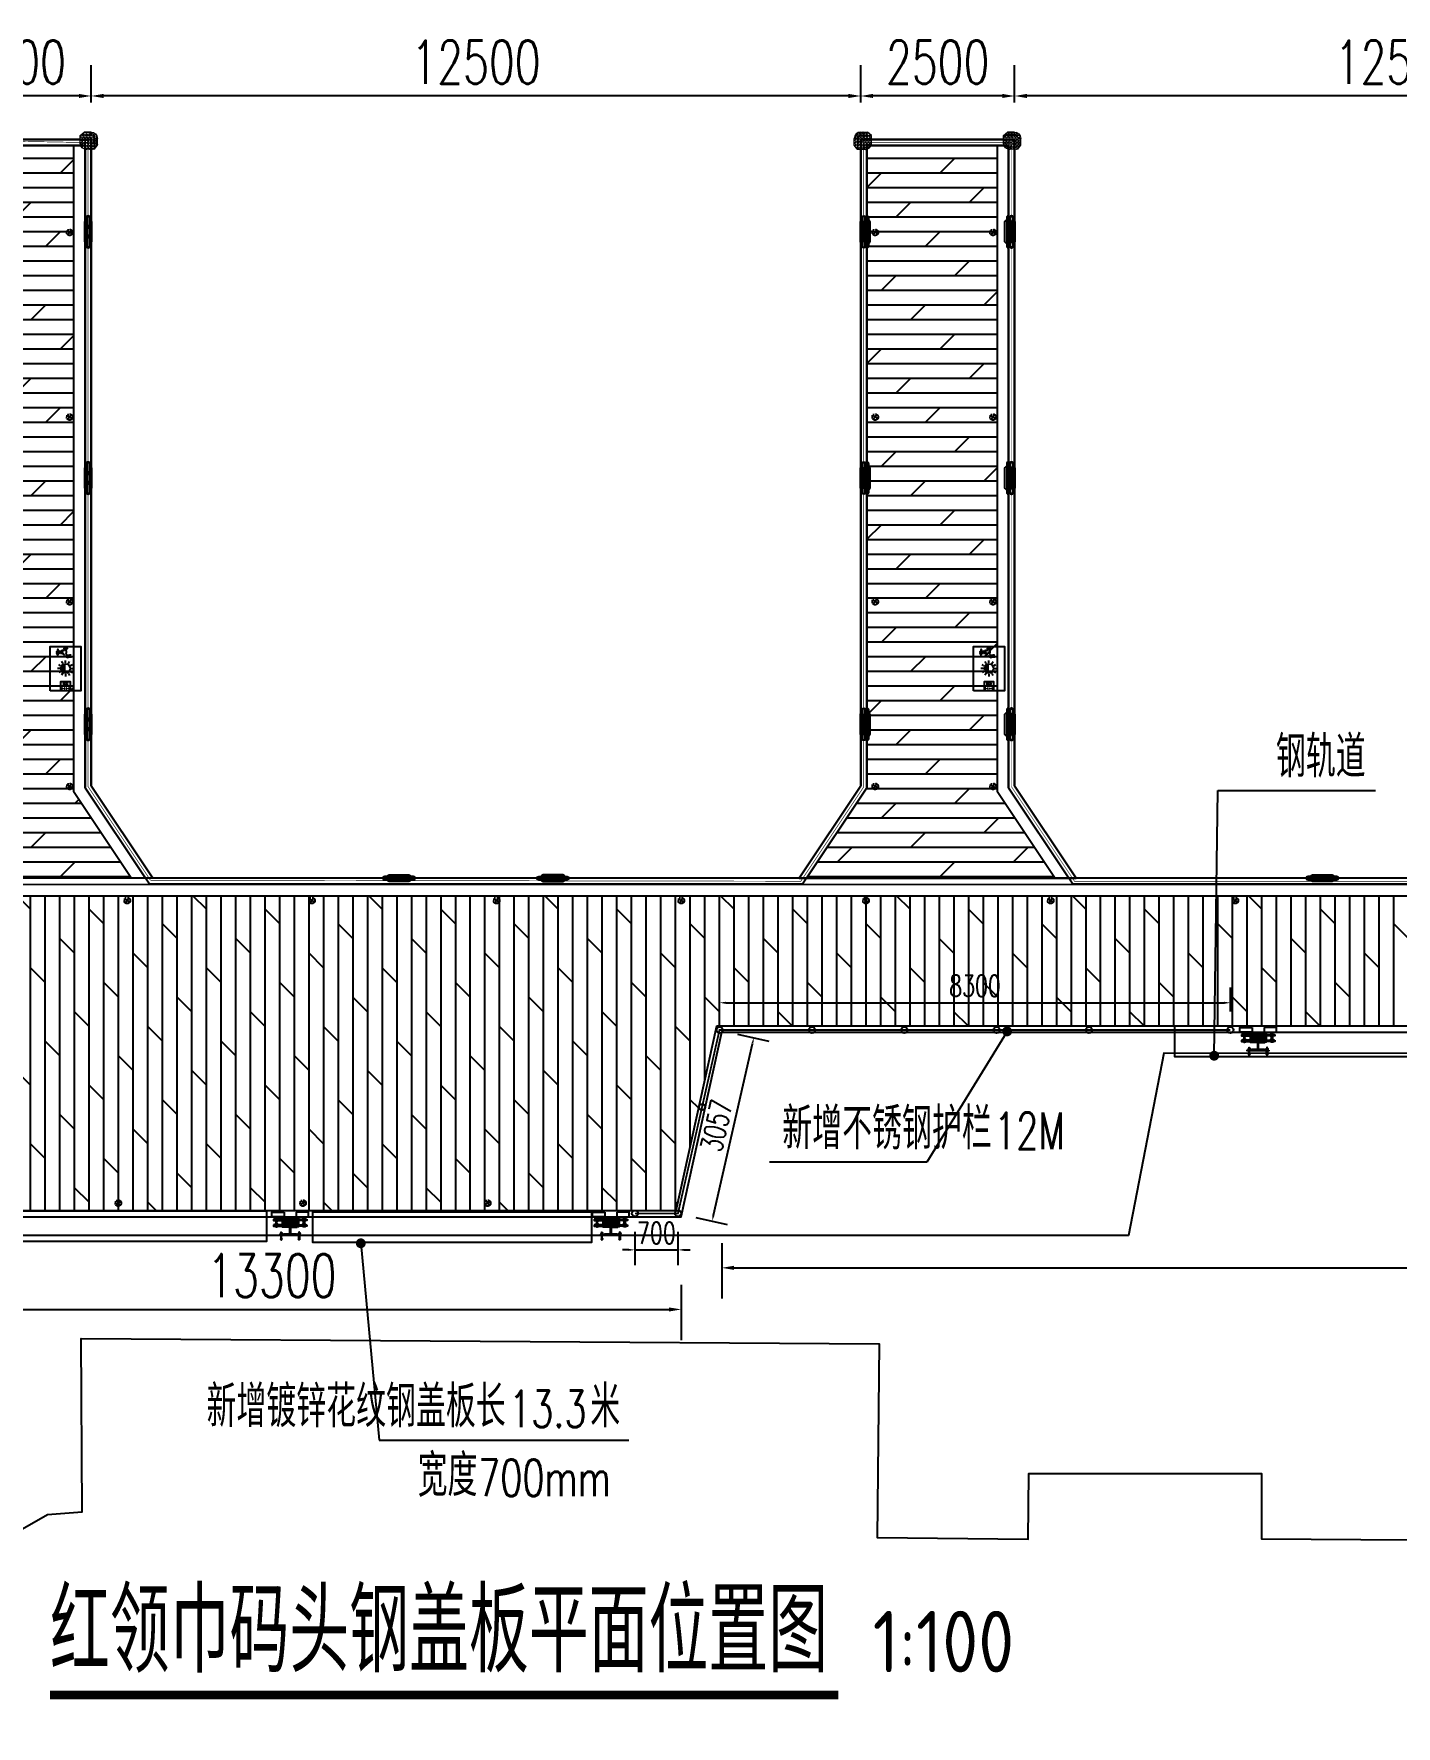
# Model space of a CAD drawing. Extents: x -89702 to 926017, y -610001 to -56924.
# Drawn here: x 706845 to 728975, y -331538 to -304045 of the extents above; entities that cross this region are included whole.
import ezdxf

# ---------------------------------------------------------------- set-up
doc = ezdxf.new("R2010")
doc.units = 0
doc.header["$LTSCALE"] = 10
doc.header["$MEASUREMENT"] = 0
doc.linetypes.add('ACAD_ISO14W100', pattern=[24, 12, -3, 0, -3, 0, -3, 0, -3])
doc.linetypes.add('CENTER', pattern=[2, 1.25, -0.25, 0.25, -0.25])
for name, color, linetype in [('CEN', 1, 'CENTER'), ('DIM_LEAD', 3, 'Continuous'), ('DIM_SYMB', 3, 'Continuous'), ('PUB_DIM', 3, 'Continuous'), ('PUB_TEXT', 7, 'Continuous'), ('STAIR', 2, 'Continuous'), ('SURFACE', 6, 'Continuous'), ('W- bollard系船栓', 4, 'Continuous'), ('W-ALUMINUM_FRAME铝架', 30, 'Continuous'), ('W-MOUNTING固定方式', 5, 'Continuous'), ('W-PLASTIC_RAILINGS塑木栏杆', 6, 'Continuous'), ('W-STEEL_FRAME钢架', 3, 'Continuous'), ('W-WOOD_FLOOR木地板', 30, 'Continuous')]:
    doc.layers.add(name, color=color, linetype=linetype)
for name, color, linetype, lineweight in [('护舷', 40, 'Continuous', 15), ('护角', 8, 'Continuous', 9), ('文字标注', 7, 'Continuous', 18)]:
    doc.layers.add(name, color=color, linetype=linetype, lineweight=lineweight)
doc.styles.add('_TCH_DIM', font='SIMPLEX', dxfattribs={"bigfont": 'GBCBIG'})
doc.styles.get("Standard").update_dxf_attribs({"font": 'gbenor.shx', "bigfont": 'gbcbig.shx'})
doc.styles.add('STANDARD_T3', font='simplex.shx', dxfattribs={"width": 0.7, "bigfont": 'gbcbig.shx'})
doc.dimstyles.new('W&&100', dxfattribs={"dimtxt": 350, "dimasz": 100, "dimexe": 250, "dimexo": 300, "dimgap": 100, "dimtad": 1, "dimdec": 0, "dimzin": 0, "dimdsep": 46, "dimtxsty": 'STANDARD_T3', "dimcen": 0.09, "dimclrd": 1, "dimclre": 1, "dimclrt": 7, "dimazin": 2, "dimtfac": 1, "dimtdec": 0, "dimtix": 1, "dimtmove": 2, "dimatfit": 3, "dimfxl": 0, "dimtolj": 1, "dimtzin": 0, "dimarcsym": 0})
doc.dimstyles.new('W&&200', dxfattribs={"dimtxt": 700, "dimasz": 200, "dimexe": 500, "dimexo": 600, "dimgap": 200, "dimtad": 1, "dimdec": 0, "dimzin": 0, "dimdsep": 46, "dimtxsty": 'STANDARD_T3', "dimcen": 0.09, "dimclrd": 1, "dimclre": 1, "dimclrt": 7, "dimazin": 2, "dimtfac": 1, "dimtdec": 0, "dimtix": 1, "dimtmove": 2, "dimatfit": 3, "dimfxl": 0, "dimtolj": 1, "dimtzin": 0, "dimarcsym": 0})
pattern_1 = [(315, (-2455400.198, 1604377.926), (5.612660076, 5.612660076), []), (45, (-2455400.198, 1604377.926), (-5.612660076, 5.612660076), [])]
pattern_2 = [(315, (-2455400.198, 1604287.926), (5.612660076, 5.612660076), []), (45, (-2455400.198, 1604287.926), (-5.612660076, 5.612660076), [])]

# ---------------------------------------------------------------- blocks, each defined once
blk = doc.blocks.new('HW200a')
at = {"layer": 'W-STEEL_FRAME钢架'}
blk.add_lwpolyline([(-1440883, 1205965), (-1440803, 1205965), (-1440803, 1205953), (-1441003, 1205953), (-1441003, 1205965), (-1440923, 1205965, 0.414214), (-1440907, 1205981), (-1440907, 1206125, 0.414214), (-1440923, 1206141), (-1441003, 1206141), (-1441003, 1206153), (-1440803, 1206153), (-1440803, 1206141), (-1440883, 1206141, 0.414214), (-1440899, 1206125), (-1440899, 1205981, 0.414214)], format="xyb", close=True, dxfattribs=at)
blk = doc.blocks.new('NY-M12')
for p, q in [((-1, 0), (0, -2)), ((0, 0), (1, -2))]:
    blk.add_line(p, q)
blk.add_lwpolyline([(11, 0), (-11, 0), (-11, -2), (11, -2)], close=True)
blk = doc.blocks.new('$matou$00000104')
for p, q in [((-61, 6, 0), (-62, 5, 0)), ((-62, -5, 0), (-62, 5, 0)), ((-61, 6, 0), (-57, 5, 0)), ((-61, -6, 0), (-61, 6, 0)), ((-57, 7, 0), (-57, 5, 0)), ((-40, 7, 0), (-54, 9, 0)), ((-47, 1, 0), (-52, 1, 0)), ((-46, 0, 0), (-46, 0, 0)), ((-39, 6, 0), (-40, 7, 0)), ((-40, 5, 0), (-40, 7, 0)), ((-39, 5, 0), (-40, 5, 0)), ((-39, -6, 0), (-39, 6, 0)), ((-37, 7, 0), (-38, 7, 0)), ((-36, -6, 0), (-36, 6, 0)), ((-36, 6, 0), (19, 6, 0)), ((19, 6, 0), (19, 6, 0)), ((19, 6, 0), (19, 6, 0)), ((19, -5, 0), (19, 6, 0)), ((20, 5, 0), (19, 6, 0)), ((19, -6, 0), (19, 6, 0)), ((19, -5, 0), (20, 5, 0)), ((21, 6, 0), (20, 5, 0)), ((20, -4, 0), (21, 4, 0)), ((21, 6, 0), (21, 6, 0)), ((22, 5, 0), (21, 6, 0)), ((21, -5, 0), (22, 5, 0)), ((23, 6, 0), (22, 5, 0)), ((22, -4, 0), (23, 4, 0)), ((23, 6, 0), (23, 6, 0)), ((24, 5, 0), (23, 6, 0)), ((23, -5, 0), (24, 5, 0)), ((25, 6, 0), (24, 5, 0)), ((24, -4, 0), (25, 4, 0)), ((26, 5, 0), (25, 6, 0)), ((25, 6, 0), (25, 6, 0)), ((25, -5, 0), (26, 5, 0)), ((27, 6, 0), (26, 5, 0)), ((26, -4, 0), (26, 4, 0)), ((27, 6, 0), (27, 6, 0)), ((27, 5, 0), (27, 6, 0)), ((27, -5, 0), (28, 5, 0)), ((29, 6, 0), (28, 6, 0)), ((28, 6, 0), (28, 5, 0)), ((28, -5, 0), (29, 5, 0)), ((28, -4, 0), (28, 4, 0)), ((29, 5, 0), (29, 6, 0)), ((30, 6, 0), (30, 6, 0)), ((30, 6, 0), (30, 5, 0)), ((31, 5, 0), (30, 6, 0)), ((30, -5, 0), (31, 5, 0)), ((30, -4, 0), (30, 4, 0)), ((32, 6, 0), (31, 5, 0)), ((31, -4, 0), (32, 4, 0)), ((32, 6, 0), (32, 6, 0)), ((33, 5, 0), (32, 6, 0)), ((32, -5, 0), (33, 5, 0)), ((34, 6, 0), (33, 5, 0)), ((33, -4, 0), (34, 4, 0)), ((34, 6, 0), (34, 6, 0)), ((35, 5, 0), (34, 6, 0)), ((34, -5, 0), (35, 5, 0)), ((36, 6, 0), (35, 5, 0)), ((35, -4, 0), (36, 4, 0)), ((36, 15, 0), (40, 15, 0)), ((36, -15, 0), (36, 15, 0)), ((36, 6, 0), (36, 6, 0)), ((36, 5, 0), (36, 6, 0)), ((36, -5, 0), (37, 5, 0)), ((37, 6, 0), (37, 5, 0)), ((38, 6, 0), (37, 6, 0)), ((37, -4, 0), (37, 4, 0)), ((38, 5, 0), (38, 6, 0)), ((38, -5, 0), (38, 5, 0)), ((39, 6, 0), (39, 6, 0)), ((39, 6, 0), (39, 5, 0)), ((40, 5, 0), (39, 6, 0)), ((39, -4, 0), (39, 4, 0)), ((39, -5, 0), (40, 3, 0)), ((40, 15, 0), (40, -15, 0)), ((48, 10, 0), (42, 10, 0)), ((42, -10, 0), (42, 10, 0)), ((48, 5, 0), (42, 5, 0)), ((48, 10, 0), (49, 9, 0)), ((49, -9, 0), (49, 9, 0)), ((50, 6, 0), (49, 5, 0)), ((49, -4, 0), (50, 4, 0)), ((51, 5, 0), (50, 6, 0)), ((50, 6, 0), (50, 6, 0)), ((50, -5, 0), (51, 5, 0)), ((52, 6, 0), (51, 5, 0)), ((51, -4, 0), (52, 4, 0)), ((52, 6, 0), (52, 6, 0)), ((53, 5, 0), (52, 6, 0)), ((52, -5, 0), (53, 5, 0)), ((54, 6, 0), (53, 5, 0)), ((53, -4, 0), (53, 4, 0)), ((54, 5, 0), (54, 6, 0)), ((54, 6, 0), (54, 6, 0)), ((54, -5, 0), (55, 5, 0)), ((56, 6, 0), (55, 6, 0)), ((55, 6, 0), (55, 5, 0)), ((55, -5, 0), (56, 5, 0)), ((55, -4, 0), (55, 4, 0)), ((57, 6, 0), (56, 5, 0)), ((56, 5, 0), (56, 6, 0)), ((58, 5, 0), (57, 6, 0)), ((57, 6, 0), (57, 6, 0)), ((57, -5, 0), (58, 5, 0)), ((57, -4, 0), (57, 4, 0)), ((59, 5, 0), (58, 5, 0)), ((58, -6, 0), (58, 0, 0)), ((59, 5, 0), (59, 5, 0)), ((59, -5, 0), (59, 5, 0)), ((-61, -6, 0), (-62, -5, 0)), ((-61, -6, 0), (-57, -5, 0)), ((-57, -7, 0), (-57, -5, 0)), ((-40, -7, 0), (-54, -9, 0)), ((-47, -1, 0), (-52, -1, 0)), ((-39, -5, 0), (-40, -5, 0)), ((-40, -5, 0), (-40, -7, 0)), ((-39, -6, 0), (-40, -7, 0)), ((-37, -7, 0), (-38, -7, 0)), ((18, -6, 0), (-36, -6, 0)), ((19, -6, 0), (18, -6, 0)), ((19, -5, 0), (19, -6, 0)), ((21, -5, 0), (20, -6, 0)), ((20, -6, 0), (20, -5, 0)), ((20, -6, 0), (20, -6, 0)), ((22, -6, 0), (21, -5, 0)), ((23, -5, 0), (22, -6, 0)), ((22, -6, 0), (22, -6, 0)), ((24, -6, 0), (23, -5, 0)), ((25, -5, 0), (24, -6, 0)), ((24, -6, 0), (24, -6, 0)), ((26, -6, 0), (25, -5, 0)), ((26, -5, 0), (26, -6, 0)), ((26, -6, 0), (26, -6, 0)), ((27, -6, 0), (27, -5, 0)), ((28, -6, 0), (27, -6, 0)), ((28, -5, 0), (28, -6, 0)), ((30, -5, 0), (29, -6, 0)), ((29, -6, 0), (29, -5, 0)), ((29, -6, 0), (29, -6, 0)), ((31, -6, 0), (30, -5, 0)), ((32, -5, 0), (31, -6, 0)), ((31, -6, 0), (31, -6, 0)), ((33, -6, 0), (32, -5, 0)), ((34, -5, 0), (33, -6, 0)), ((33, -6, 0), (33, -6, 0)), ((35, -6, 0), (34, -5, 0)), ((36, -5, 0), (35, -6, 0)), ((35, -6, 0), (35, -6, 0)), ((37, -6, 0), (36, -5, 0)), ((40, -15, 0), (36, -15, 0)), ((37, -5, 0), (37, -6, 0)), ((37, -6, 0), (37, -6, 0)), ((38, -6, 0), (38, -5, 0)), ((39, -6, 0), (38, -6, 0)), ((39, -5, 0), (39, -6, 0)), ((40, -6, 0), (40, -5, 0)), ((48, -5, 0), (42, -5, 0)), ((48, -10, 0), (42, -10, 0)), ((48, -10, 0), (49, -9, 0)), ((50, -5, 0), (49, -6, 0)), ((51, -6, 0), (50, -5, 0)), ((52, -5, 0), (51, -6, 0)), ((51, -6, 0), (51, -6, 0)), ((53, -6, 0), (52, -5, 0)), ((53, -5, 0), (53, -6, 0)), ((53, -6, 0), (53, -6, 0)), ((54, -6, 0), (54, -5, 0)), ((55, -6, 0), (54, -6, 0)), ((55, -5, 0), (55, -6, 0)), ((56, -6, 0), (56, -5, 0)), ((57, -5, 0), (56, -6, 0)), ((56, -6, 0), (56, -6, 0)), ((58, -6, 0), (57, -5, 0)), ((58, -6, 0), (59, -5, 0))]:
    blk.add_line(p, q)
at = {"extrusion": (0, 0, -1)}
for centre, major_axis, start_param, end_param in [((-54, 7, 0), (-1.71, 1.71), 5.497787, 7.253749), ((-52, 5, 0), (-3.21, 3.21), 3.926991, 5.497787), ((-54, 6, 0), (-0.445, 0.445), 4.712389, 10.995574), ((-47, 0, 0), (0.343, 0.343), -0.785398, 0.785398), ((-47, 0, 0), (0.343, 0.343), -0.785398, 0.785398), ((-38, 6, 0), (0.343, 0.343), 3.926991, 5.497787), ((-37, 6, 0), (0.343, 0.343), -0.785398, 0.785398), ((20, 5, 0), (0.129, 0.129), 1.308997, 3.403392), ((22, 5, 0), (0.129, 0.129), 1.308997, 3.403392), ((24, 5, 0), (0.129, 0.129), 1.308997, 3.403392), ((26, 5, 0), (-0.129, 0.129), 2.879793, 4.974188), ((28, 5, 0), (-0.129, 0.129), 2.879793, 4.974188), ((29, 5, 0), (0.129, 0.129), 1.308997, 3.403392), ((31, 5, 0), (0.129, 0.129), 1.308997, 3.403392), ((33, 5, 0), (-0.129, 0.129), 2.879793, 4.974188), ((35, 5, 0), (-0.129, 0.129), 2.879793, 4.974188), ((37, 5, 0), (-0.129, 0.129), 2.879793, 4.974188), ((38, 5, 0), (-0.129, 0.129), 2.879793, 4.974188), ((45, 8, 0), (-2.94, 2.94), 1.732823, 2.979566), ((31, 0, 0), (12.8, 12.8), 0.489975, 1.080822), ((51, 5, 0), (0.129, 0.129), 1.308997, 3.403392), ((53, 5, 0), (-0.129, 0.129), 2.879793, 4.974188), ((55, 5, 0), (-0.129, 0.129), 2.879793, 4.974188), ((56, 5, 0), (-0.129, 0.129), 2.879793, 4.974188), ((58, 5, 0), (0.129, 0.129), 1.308997, 3.403392), ((-52, -5, 0), (-3.21, 3.21), 5.497787, 7.068583), ((-54, -7, 0), (1.71, 1.71), 2.171029, 3.926991), ((-54, -6, 0), (0.445, 0.445), 3.141593, 9.424778), ((-47, 0, 0), (-0.343, 0.343), 2.356194, 3.926991), ((-38, -6, 0), (0.343, 0.343), 2.356194, 3.926991), ((-37, -6, 0), (-0.343, 0.343), 2.356194, 3.926991), ((19, -5, 0), (-0.129, 0.129), 6.021386, 8.115781), ((21, -5, 0), (0.129, 0.129), 4.45059, 6.544985), ((23, -5, 0), (0.129, 0.129), 4.45059, 6.544985), ((25, -5, 0), (-0.129, 0.129), 6.021386, 8.115781), ((27, -5, 0), (-0.129, 0.129), 6.021386, 8.115781), ((28, -5, 0), (-0.129, 0.129), 6.021386, 8.115781), ((30, -5, 0), (0.129, 0.129), 4.45059, 6.544985), ((32, -5, 0), (0.129, 0.129), 4.45059, 6.544985), ((34, -5, 0), (-0.129, 0.129), 6.021386, 8.115781), ((36, -5, 0), (-0.129, 0.129), 6.021386, 8.115781), ((38, -5, 0), (-0.129, 0.129), 6.021386, 8.115781), ((39, -5, 0), (0.129, 0.129), 4.45059, 6.544985), ((45, -8, 0), (2.94, 2.94), 0.162027, 1.40877), ((50, -5, 0), (0.129, 0.129), 4.45059, 6.544985), ((52, -5, 0), (0.129, 0.129), 4.45059, 6.544985), ((54, -5, 0), (-0.129, 0.129), 6.021386, 8.115781), ((55, -5, 0), (-0.129, 0.129), 6.021386, 8.115781), ((57, -5, 0), (0.129, 0.129), 4.45059, 6.544985)]:
    blk.add_ellipse(centre, major_axis=major_axis, ratio=1, start_param=start_param, end_param=end_param, dxfattribs=at)
for centre in [(-50, 5, 0), (-50, -5, 0)]:
    blk.add_ellipse(centre, major_axis=(0.445, 0.445), ratio=1, dxfattribs=at)
at = {"layer": 'CEN'}
blk.add_line((-66, 0, 0), (66, 0, 0), dxfattribs=at)
at = {"extrusion": (0, 0, -1), "xscale": 1.01056896011507, "yscale": 1.01056896011507, "zscale": -1.010568960117647, "rotation": 90.00000229450367}
blk.add_blockref('NY-M12', (-42, 0, 0), dxfattribs=at)
blk = doc.blocks.new('A$C73597c6a')
h = blk.add_hatch()
h.set_pattern_fill('ANSI37', color=256, scale=5, angle=-90)
h.set_pattern_definition(pattern_1)
h.paths.add_polyline_path([(190, 358, 0.414214), (185, 353), (185, 338), (250, 338), (250, 344), (280, 344), (280, 353, 0.414214), (275, 358)])
h.paths.add_polyline_path([(275, 298, 0.414214), (280, 303), (280, 310), (250, 310), (250, 317), (185, 317), (185, 303, 0.414214), (190, 298)])
h = blk.add_hatch()
h.set_pattern_fill('ANSI37', color=256, scale=5, angle=-90)
h.set_pattern_definition(pattern_1)
h.paths.add_polyline_path([(319, 358, 0.414214), (314, 353), (314, 344), (344, 344), (344, 338), (409, 338), (409, 353, 0.414214), (404, 358)])
h.paths.add_polyline_path([(404, 298, 0.414214), (409, 303), (409, 317), (344, 317), (344, 310), (314, 310), (314, 303, 0.414214), (319, 298)])
h = blk.add_hatch()
h.set_pattern_fill('ANSI37', color=256, scale=5, angle=-90)
h.set_pattern_definition(pattern_2)
h.paths.add_polyline_path([(190, 268, 0.414214), (185, 263), (185, 248), (250, 248), (250, 254), (280, 254), (280, 263, 0.414214), (275, 268)])
h.paths.add_polyline_path([(275, 208, 0.414214), (280, 213), (280, 220), (250, 220), (250, 227), (185, 227), (185, 213, 0.414214), (190, 208)])
h = blk.add_hatch()
h.set_pattern_fill('ANSI37', color=256, scale=5, angle=-90)
h.set_pattern_definition(pattern_2)
h.paths.add_polyline_path([(319, 268, 0.414214), (314, 263), (314, 254), (344, 254), (344, 248), (409, 248), (409, 263, 0.414214), (404, 268)])
h.paths.add_polyline_path([(404, 208, 0.414214), (409, 213), (409, 227), (344, 227), (344, 220), (314, 220), (314, 213, 0.414214), (319, 208)])
for p, q in [((65, 336), (49, 336)), ((65, 319), (49, 319)), ((80, 336), (96, 336)), ((80, 319), (96, 319)), ((514, 336), (498, 336)), ((514, 319), (498, 319)), ((529, 336), (544, 336)), ((529, 319), (544, 319)), ((65, 246), (49, 246)), ((65, 229), (49, 229)), ((80, 246), (96, 246)), ((80, 229), (96, 229)), ((514, 246), (498, 246)), ((514, 229), (498, 229)), ((529, 246), (544, 246)), ((529, 229), (544, 229))]:
    blk.add_line(p, q)
for points in [[(200, 454), (200, 377), (0, 377), (0, 454)], [(25, 338), (25, 316), (255, 316), (255, 338)], [(64, 310), (51, 310), (49, 311), (49, 344), (51, 345), (64, 345), (65, 344), (65, 311)], [(65, 377), (65, 212), (80, 212), (80, 377)], [(81, 310), (94, 310), (96, 311), (96, 344), (94, 345), (81, 345), (80, 344), (80, 311)], [(165, 377), (165, 212), (180, 212), (180, 377)], [(250, 338), (250, 317), (185, 317), (185, 338)], [(280, 344), (280, 310), (250, 310), (250, 344)], [(314, 344), (314, 310), (344, 310), (344, 344)], [(569, 338), (569, 316), (339, 316), (339, 338)], [(344, 338), (344, 317), (409, 317), (409, 338)], [(394, 454), (394, 377), (594, 377), (594, 454)], [(429, 377), (429, 212), (414, 212), (414, 377)], [(512, 310), (500, 310), (498, 311), (498, 344), (500, 345), (512, 345), (514, 344), (514, 311)], [(529, 377), (529, 212), (514, 212), (514, 377)], [(530, 310), (543, 310), (544, 311), (544, 344), (543, 345), (530, 345), (529, 344), (529, 311)], [(25, 248), (25, 226), (255, 226), (255, 248)], [(64, 220), (51, 220), (49, 221), (49, 254), (51, 255), (64, 255), (65, 254), (65, 221)], [(81, 220), (94, 220), (96, 221), (96, 254), (94, 255), (81, 255), (80, 254), (80, 221)], [(471, 85), (471, 75), (121, 75), (121, 85)], [(250, 248), (250, 227), (185, 227), (185, 248)], [(280, 254), (280, 220), (250, 220), (250, 254)], [(314, 254), (314, 220), (344, 220), (344, 254)], [(569, 248), (569, 226), (339, 226), (339, 248)], [(344, 248), (344, 227), (409, 227), (409, 248)], [(512, 220), (500, 220), (498, 221), (498, 254), (500, 255), (512, 255), (514, 254), (514, 221)], [(530, 220), (543, 220), (544, 221), (544, 254), (543, 255), (530, 255), (529, 254), (529, 221)]]:
    blk.add_lwpolyline(points, close=True)
for points in [[(280, 353), (280, 303, -0.414214), (275, 298), (190, 298, -0.414214), (185, 303), (185, 353, -0.414214), (190, 358), (275, 358, -0.414214)], [(314, 353), (314, 303, 0.414214), (319, 298), (404, 298, 0.414214), (409, 303), (409, 353, 0.414214), (404, 358), (319, 358, 0.414214)], [(280, 263), (280, 213, -0.414214), (275, 208), (190, 208, -0.414214), (185, 213), (185, 263, -0.414214), (190, 268), (275, 268, -0.414214)], [(314, 263), (314, 213, 0.414214), (319, 208), (404, 208, 0.414214), (409, 213), (409, 263, 0.414214), (404, 268), (319, 268, 0.414214)]]:
    blk.add_lwpolyline(points, format="xyb", close=True)
for centre, radius, start, end in [((57, 341), 7.29, 143.1301, 216.8699), ((76, 327), 27, 161.0662, 198.9338), ((57, 314), 7.29, 143.1301, 216.8699), ((58, 341), 7.29, 323.1301, 36.8699), ((38, 327), 27, 341.0662, 18.9338), ((58, 314), 7.29, 323.1301, 36.8699), ((87, 341), 7.29, 143.1301, 216.8699), ((107, 327), 27, 161.0662, 198.9338), ((87, 314), 7.29, 143.1301, 216.8699), ((88, 341), 7.29, 323.1301, 36.8699), ((69, 327), 27, 341.0662, 18.9338), ((88, 314), 7.29, 323.1301, 36.8699), ((505, 341), 7.29, 143.1301, 216.8699), ((525, 327), 27, 161.0662, 198.9338), ((505, 314), 7.29, 143.1301, 216.8699), ((506, 341), 7.29, 323.1301, 36.8699), ((487, 327), 27, 341.0662, 18.9338), ((506, 314), 7.29, 323.1301, 36.8699), ((536, 341), 7.29, 143.1301, 216.8699), ((556, 327), 27, 161.0662, 198.9338), ((536, 314), 7.29, 143.1301, 216.8699), ((537, 341), 7.29, 323.1301, 36.8699), ((517, 327), 27, 341.0662, 18.9338), ((537, 314), 7.29, 323.1301, 36.8699), ((57, 251), 7.29, 143.1301, 216.8699), ((76, 237), 27, 161.0662, 198.9338), ((57, 224), 7.29, 143.1301, 216.8699), ((58, 251), 7.29, 323.1301, 36.8699), ((38, 237), 27, 341.0662, 18.9338), ((58, 224), 7.29, 323.1301, 36.8699), ((87, 251), 7.29, 143.1301, 216.8699), ((107, 237), 27, 161.0662, 198.9338), ((87, 224), 7.29, 143.1301, 216.8699), ((88, 251), 7.29, 323.1301, 36.8699), ((69, 237), 27, 341.0662, 18.9338), ((88, 224), 7.29, 323.1301, 36.8699), ((505, 251), 7.29, 143.1301, 216.8699), ((525, 237), 27, 161.0662, 198.9338), ((505, 224), 7.29, 143.1301, 216.8699), ((506, 251), 7.29, 323.1301, 36.8699), ((487, 237), 27, 341.0662, 18.9338), ((506, 224), 7.29, 323.1301, 36.8699), ((536, 251), 7.29, 143.1301, 216.8699), ((556, 237), 27, 161.0662, 198.9338), ((536, 224), 7.29, 143.1301, 216.8699), ((537, 251), 7.29, 323.1301, 36.8699), ((517, 237), 27, 341.0662, 18.9338), ((537, 224), 7.29, 323.1301, 36.8699)]:
    blk.add_arc(centre, radius, start, end)
at = {"yscale": -1, "rotation": 89.99999999999999}
blk.add_blockref('$matou$00000104', (151, 66, 0), dxfattribs=at)
at = {"rotation": 89.99999999999999}
blk.add_blockref('$matou$00000104', (441, 66, 0), dxfattribs=at)
at = {"layer": 'W-STEEL_FRAME钢架', "rotation": 180}
blk.add_blockref('HW200a', (-1440607, 1206238), dxfattribs=at)
blk = doc.blocks.new('A$C6f7a73f6')
blk.add_hatch(color=3).paths.add_polyline_path([(485, 384), (635, 384, 1)])
at = {"color": 5}
for p, q in [((228, 434), (240, 434)), ((228, 408), (240, 408)), ((228, 363), (240, 363)), ((228, 337), (240, 337)), ((293, 399), (305, 399)), ((293, 372), (305, 372))]:
    blk.add_line(p, q, dxfattribs=at)
at = {"color": 0, "linetype": 'ByBlock'}
blk.add_lwpolyline([(200, 634), (920, 634), (920, 134), (200, 134)], close=True, dxfattribs=at)
blk.add_lwpolyline([(200, 459), (350, 459), (350, 309), (200, 309)], close=True)
at = {"color": 6}
for points in [[(466, 384), (430, 386)], [(477, 338), (446, 320)], [(478, 432), (450, 450)], [(512, 466), (494, 496)], [(514, 304), (496, 272)], [(559, 288), (560, 256)], [(561, 480), (560, 516)], [(606, 468), (624, 496)], [(608, 302), (626, 272)], [(642, 336), (674, 318)], [(643, 430), (674, 448)], [(654, 384), (690, 386)]]:
    blk.add_lwpolyline(points, dxfattribs=at)
at = {"color": 7, "true_color": 0xffffff}
for points in [[(779, 406), (755, 384), (744, 359), (741, 347)], [(777, 349), (741, 347)], [(741, 335), (741, 339), (741, 347)], [(742, 319), (742, 323), (742, 331)], [(743, 302), (743, 307), (742, 315)], [(744, 290), (743, 294), (747, 299)], [(744, 290), (743, 298)], [(746, 335), (745, 339), (745, 347)], [(746, 319), (746, 323), (746, 331)], [(747, 303), (747, 307), (747, 315)], [(748, 290), (749, 347)], [(750, 335), (749, 339), (749, 347)], [(750, 319), (750, 323), (750, 331)], [(751, 303), (751, 307), (751, 315)], [(752, 291), (751, 299)], [(752, 291), (752, 295), (755, 299)], [(754, 335), (753, 339), (753, 348)], [(754, 319), (754, 323), (754, 331)], [(755, 303), (755, 307), (755, 315)], [(756, 291), (757, 348)], [(758, 340), (757, 344), (757, 348)], [(759, 319), (758, 323), (758, 336)], [(759, 303), (759, 307), (759, 315)], [(760, 291), (760, 299)], [(760, 291), (760, 299)], [(762, 340), (761, 344), (761, 348)], [(762, 324), (762, 328), (762, 336)], [(763, 303), (763, 308), (763, 320)], [(764, 291), (765, 348)], [(766, 340), (765, 344), (765, 348)], [(766, 324), (766, 328), (766, 336)], [(767, 308), (767, 312), (767, 320)], [(768, 291), (768, 296), (767, 304)], [(768, 291), (768, 296), (768, 300), (771, 304)], [(770, 340), (769, 344), (769, 348)], [(770, 324), (770, 328), (770, 336)], [(771, 308), (771, 312), (771, 320)], [(772, 292), (773, 349)], [(774, 340), (774, 345), (773, 349)], [(775, 324), (774, 328), (774, 336)], [(775, 308), (775, 312), (775, 320)], [(776, 292), (776, 296), (776, 304)], [(778, 503), (777, 511), (817, 525)], [(792, 374), (780, 369), (777, 357)], [(777, 357), (777, 349)], [(778, 503), (871, 504), (875, 512), (834, 522)], [(779, 406), (794, 419), (797, 435)], [(792, 374), (825, 367), (861, 373)], [(846, 441), (805, 439), (797, 435)], [(797, 435), (854, 438)], [(798, 431), (854, 434)], [(817, 440), (817, 456), (805, 456)], [(805, 439), (805, 456)], [(812, 468), (809, 456)], [(809, 456), (841, 457)], [(815, 489), (811, 484), (812, 476)], [(812, 476), (840, 478)], [(812, 468), (840, 470), (841, 457)], [(817, 529), (814, 505)], [(815, 489), (836, 486), (840, 482)], [(816, 468), (816, 477)], [(839, 502), (833, 530), (817, 529)], [(837, 453), (817, 456)], [(819, 501), (819, 489)], [(819, 489), (820, 477)], [(832, 485), (832, 477)], [(835, 502), (836, 486)], [(836, 469), (836, 478)], [(845, 454), (841, 457), (837, 453)], [(837, 453), (838, 441)], [(840, 478), (840, 482)], [(846, 441), (845, 454)], [(846, 441), (854, 438)], [(855, 418), (854, 438)], [(855, 418), (860, 406), (872, 402)], [(878, 358), (874, 370), (861, 373)], [(872, 402), (880, 403)], [(892, 411), (891, 358), (878, 358)], [(881, 394), (882, 374), (878, 358)], [(880, 411), (881, 394)], [(892, 411), (880, 411)], [(881, 394), (893, 395)], [(882, 374), (894, 375)], [(890, 366), (915, 364)], [(892, 403), (913, 404)], [(896, 403), (898, 367)], [(897, 399), (917, 400)], [(898, 371), (918, 368)], [(913, 404), (915, 364)], [(917, 400), (918, 368)]]:
    blk.add_lwpolyline(points, dxfattribs=at)
at = {"color": 5}
for centre, radius in [((311, 385), 31), ((325, 385), 6)]:
    blk.add_circle(centre, radius, dxfattribs=at)
at = {"color": 6}
blk.add_circle((560, 384), 75, dxfattribs=at)
at = {"color": 5}
for centre, start, end in [((234, 434), 0, 180), ((234, 408), 180, 0), ((234, 363), 0, 180), ((234, 337), 180, 0), ((299, 399), 0, 180), ((299, 372), 180, 0)]:
    blk.add_arc(centre, 6, start, end, dxfattribs=at)
blk = doc.blocks.new('$matou$00000081')
at = {"elevation": 0}
for points in [[(115, -13, 1.151757), (115, 13), (-115, 13, 1.151757), (-115, -13), (115, -13)], [(-96, 13, -0.182727), (-80, 28), (81, 28, -0.182727), (97, 13)], [(97, -13, -0.182727), (81, -28), (-80, -28, -0.182727), (-96, -13, -0.127039)]]:
    blk.add_lwpolyline(points, format="xyb", dxfattribs=at)
for centre, radius in [((-39, 0, 0), 10.9), ((-39, 0, 0), 7.27), ((40, 0, 0), 10.9), ((40, 0, 0), 7.27)]:
    blk.add_circle(centre, radius)
blk = doc.blocks.new('ZFQ')
at = {"layer": 'W-WOOD_FLOOR木地板'}
h = blk.add_hatch(dxfattribs=at)
h.set_pattern_fill('DOLMIT', color=256, scale=300)
h.set_pattern_definition([(0, (-1737049.58, -2606807.6), (0, 238.122618), []), (45, (-1737049.6, -2606807.6), (-476.24491, 476.24491), [336.75638, -673.512])])
h.paths.add_polyline_path([(965, 11900), (-1150, 11900), (-1150, 1470), (-2130, 0), (1907, 0), (965, 1414)])
at = {"layer": 'W-ALUMINUM_FRAME铝架', "color": 0}
for points in [[(965, 11900), (965, 1414), (1907, 0)], [(1150, 11900), (1150, 1470), (2130, 0)]]:
    blk.add_lwpolyline(points, dxfattribs=at)
at = {"layer": 'W-STEEL_FRAME钢架'}
for points in [[(-2250, 0), (-1250, 1500), (-1250, 12000), (1250, 12000), (1250, 1500), (2250, 0)], [(-2130, 0), (-1150, 1470), (-1150, 11900), (1150, 11900), (1150, 1470), (2130, 0)]]:
    blk.add_lwpolyline(points, close=True, dxfattribs=at)
at = {"layer": 'W- bollard系船栓', "xscale": 2}
for p, yscale, rotation in [((-1200, 10500, 0), -2, 89.99999999999993), ((1200, 10500, 0), 2, 90.00000000000006), ((-1200, 6500, 0), -2, 89.99999999999993), ((1200, 6500, 0), 2, 90.00000000000006), ((-1200, 2500, 0), -2, 89.99999999999993), ((1200, 2500, 0), 2, 90.00000000000006)]:
    blk.add_blockref('$matou$00000081', p, dxfattribs=dict(at, yscale=yscale, rotation=rotation))
at = {"layer": 'W-STEEL_FRAME钢架', "rotation": 90}
blk.add_blockref('A$C6f7a73f6', (1218, 2846), dxfattribs=at)
blk = doc.blocks.new('*D2388')
at = {"layer": 'Defpoints', "color": 0, "transparency": 16777216}
for p in [(722777, -305055), (722777, -305762), (735277, -305762)]:
    blk.add_point(p, dxfattribs=at)
at = {"layer": 'W-STEEL_FRAME钢架', "color": 1, "lineweight": -2, "transparency": 16777216}
for p, q in [((722777, -305162), (722777, -304555)), ((735277, -305162), (735277, -304555)), ((735077, -305055), (722977, -305055))]:
    blk.add_line(p, q, dxfattribs=at)
at = {"layer": 'W-STEEL_FRAME钢架', "color": 1, "transparency": 16777216}
for points in [[(722977, -305021), (722977, -305088), (722777, -305055)], [(735077, -305021), (735077, -305088), (735277, -305055)]]:
    blk.add_solid(points, dxfattribs=at)
at = {"layer": 'W-STEEL_FRAME钢架', "color": 7, "transparency": 16777216, "insert": (729027, -304505), "char_height": 700, "attachment_point": 5, "style": 'STANDARD_T3'}
blk.add_mtext('\\A1;12500', dxfattribs=at)
blk = doc.blocks.new('*D2389')
at = {"layer": 'Defpoints', "color": 0, "transparency": 16777216}
for p in [(720277, -305055), (720277, -305762), (722777, -305762)]:
    blk.add_point(p, dxfattribs=at)
at = {"layer": 'W-STEEL_FRAME钢架', "color": 1, "lineweight": -2, "transparency": 16777216}
for p, q in [((720277, -305162), (720277, -304555)), ((722777, -305162), (722777, -304555)), ((722577, -305055), (720477, -305055))]:
    blk.add_line(p, q, dxfattribs=at)
at = {"layer": 'W-STEEL_FRAME钢架', "color": 1, "transparency": 16777216}
for points in [[(720477, -305021), (720477, -305088), (720277, -305055)], [(722577, -305021), (722577, -305088), (722777, -305055)]]:
    blk.add_solid(points, dxfattribs=at)
at = {"layer": 'W-STEEL_FRAME钢架', "color": 7, "transparency": 16777216, "insert": (721527, -304505), "char_height": 700, "attachment_point": 5, "style": 'STANDARD_T3'}
blk.add_mtext('\\A1;2500', dxfattribs=at)
blk = doc.blocks.new('*D2390')
at = {"layer": 'Defpoints', "color": 0, "transparency": 16777216}
for p in [(707777, -305055), (707777, -305762), (720277, -305762)]:
    blk.add_point(p, dxfattribs=at)
at = {"layer": 'W-STEEL_FRAME钢架', "color": 1, "lineweight": -2, "transparency": 16777216}
for p, q in [((707777, -305162), (707777, -304555)), ((720277, -305162), (720277, -304555)), ((720077, -305055), (707977, -305055))]:
    blk.add_line(p, q, dxfattribs=at)
at = {"layer": 'W-STEEL_FRAME钢架', "color": 1, "transparency": 16777216}
for points in [[(707977, -305021), (707977, -305088), (707777, -305055)], [(720077, -305021), (720077, -305088), (720277, -305055)]]:
    blk.add_solid(points, dxfattribs=at)
at = {"layer": 'W-STEEL_FRAME钢架', "color": 7, "transparency": 16777216, "insert": (714027, -304505), "char_height": 700, "attachment_point": 5, "style": 'STANDARD_T3'}
blk.add_mtext('\\A1;12500', dxfattribs=at)
blk = doc.blocks.new('*D2391')
at = {"layer": 'Defpoints', "color": 0, "transparency": 16777216}
for p in [(705277, -305055), (705277, -305762), (707777, -305762)]:
    blk.add_point(p, dxfattribs=at)
at = {"layer": 'W-STEEL_FRAME钢架', "color": 1, "lineweight": -2, "transparency": 16777216}
for p, q in [((705277, -305162), (705277, -304555)), ((707777, -305162), (707777, -304555)), ((707577, -305055), (705477, -305055))]:
    blk.add_line(p, q, dxfattribs=at)
at = {"layer": 'W-STEEL_FRAME钢架', "color": 1, "transparency": 16777216}
for points in [[(705477, -305021), (705477, -305088), (705277, -305055)], [(707577, -305021), (707577, -305088), (707777, -305055)]]:
    blk.add_solid(points, dxfattribs=at)
at = {"layer": 'W-STEEL_FRAME钢架', "color": 7, "transparency": 16777216, "insert": (706527, -304505), "char_height": 700, "attachment_point": 5, "style": 'STANDARD_T3'}
blk.add_mtext('\\A1;2500', dxfattribs=at)
blk = doc.blocks.new('*D2384')
at = {"layer": 'Defpoints', "color": 0, "transparency": 16777216}
for p in [(704062, -323262), (717362, -323262), (717362, -324768)]:
    blk.add_point(p, dxfattribs=at)
at = {"layer": 'W-STEEL_FRAME钢架', "color": 1, "lineweight": -2, "transparency": 16777216}
for p, q in [((704062, -324368), (704062, -325268)), ((717362, -324368), (717362, -325268)), ((704262, -324768), (717162, -324768))]:
    blk.add_line(p, q, dxfattribs=at)
at = {"layer": 'W-STEEL_FRAME钢架', "color": 1, "transparency": 16777216}
for points in [[(704262, -324735), (704262, -324802), (704062, -324768)], [(717162, -324735), (717162, -324802), (717362, -324768)]]:
    blk.add_solid(points, dxfattribs=at)
at = {"layer": 'W-STEEL_FRAME钢架', "color": 7, "transparency": 16777216, "insert": (710712, -324218), "char_height": 700, "attachment_point": 5, "style": 'STANDARD_T3'}
blk.add_mtext('\\A1;13300', dxfattribs=at)
blk = doc.blocks.new('*D2385')
at = {"layer": 'Defpoints', "color": 0, "transparency": 16777216}
for p in [(718019, -320263), (744527, -320262), (744527, -324091)]:
    blk.add_point(p, dxfattribs=at)
at = {"layer": 'W-STEEL_FRAME钢架', "color": 1, "lineweight": -2, "transparency": 16777216}
for p, q in [((718019, -323692), (718019, -324592)), ((744527, -323691), (744527, -324591)), ((718219, -324092), (744327, -324091))]:
    blk.add_line(p, q, dxfattribs=at)
at = {"layer": 'W-STEEL_FRAME钢架', "color": 1, "transparency": 16777216}
for points in [[(718219, -324059), (718219, -324125), (718019, -324092)], [(744327, -324058), (744327, -324124), (744527, -324091)]]:
    blk.add_solid(points, dxfattribs=at)
at = {"layer": 'W-STEEL_FRAME钢架', "color": 7, "transparency": 16777216, "insert": (731273, -323542), "char_height": 700, "attachment_point": 5, "rotation": 0.0018, "style": 'STANDARD_T3'}
blk.add_mtext('\\A1;26508', dxfattribs=at)
blk = doc.blocks.new('护角')
at = {"layer": '护角', "linetype": 'Continuous', "lineweight": 0}
h = blk.add_hatch(dxfattribs=at)
h.set_pattern_fill('ANGLE', color=40, scale=5, angle=45)
h.set_pattern_definition([(45, (0, 0), (-24.6957, 24.6957), [25.4, -9.525]), (135, (0, 0), (-24.6957, -24.6957), [25.4, -9.525])])
h.paths.add_polyline_path([(229, 177, 0.414214), (177, 229), (0, 229), (0, 100, 0.414214), (100, 0), (229, 0)])
h.paths.add_polyline_path([(177, 280), (67, 280), (0, 229), (177, 229)])
h.paths.add_polyline_path([(177, 280), (177, 229, -0.414214), (229, 177), (280, 177, 0.414214)])
h.paths.add_polyline_path([(280, 177), (229, 177), (229, 0), (280, 65)])
at = {"layer": '护角', "color": 40, "linetype": 'Continuous', "lineweight": 0}
for p, q in [((0, 229), (67, 280)), ((67, 280), (177, 280)), ((177, 229), (177, 280)), ((0, 229), (0, 100)), ((177, 229), (0, 229)), ((100, 0), (229, 0)), ((229, 177), (229, 0)), ((229, 177), (280, 177)), ((229, 0), (280, 65)), ((280, 177), (280, 65))]:
    blk.add_line(p, q, dxfattribs=at)
at = {"layer": '护角', "color": 1, "linetype": 'CENTER', "ltscale": 0.2}
for p, q in [((224, 229), (235, 229)), ((229, 224), (229, 235))]:
    blk.add_line(p, q, dxfattribs=at)
at = {"layer": '护角', "color": 40, "linetype": 'Continuous', "lineweight": 0}
for centre, radius, start, end in [((177, 177), 103, 0, 90), ((100, 100), 100, 180, 270), ((177, 177), 52.2, 0, 90)]:
    blk.add_arc(centre, radius, start, end, dxfattribs=at)
blk = doc.blocks.new('A$Cfe1adb12')
at = {"layer": '护舷', "rotation": 320.3357902113834}
blk.add_blockref('护角', (0, 179), dxfattribs=at)
blk = doc.blocks.new('*D2403')
at = {"layer": 'Defpoints', "color": 0, "transparency": 16777216}
for p in [(716608, -323209), (717308, -323209), (717308, -323800)]:
    blk.add_point(p, dxfattribs=at)
at = {"layer": '文字标注', "color": 1, "lineweight": -2, "transparency": 16777216}
for p, q in [((716608, -323509), (716608, -324050)), ((717308, -323509), (717308, -324050)), ((716508, -323800), (716408, -323800)), ((716608, -323800), (717308, -323800)), ((717408, -323800), (717508, -323800))]:
    blk.add_line(p, q, dxfattribs=at)
at = {"layer": '文字标注', "color": 1, "transparency": 16777216}
for points in [[(716508, -323784), (716508, -323817), (716608, -323800)], [(717408, -323784), (717408, -323817), (717308, -323800)]]:
    blk.add_solid(points, dxfattribs=at)
at = {"layer": '文字标注', "color": 7, "transparency": 16777216, "insert": (716958, -323525), "char_height": 350, "attachment_point": 5, "style": 'STANDARD_T3'}
blk.add_mtext('\\A1;700', dxfattribs=at)
blk = doc.blocks.new('*D2404')
at = {"layer": 'Defpoints', "color": 0, "transparency": 16777216}
for p in [(717984, -320227), (718539, -320353), (717308, -323209)]:
    blk.add_point(p, dxfattribs=at)
at = {"layer": '文字标注', "color": 1, "lineweight": -2, "transparency": 16777216}
for p, q in [((717886, -323237), (718517, -320451)), ((718276, -320294), (718783, -320408)), ((717601, -323275), (718108, -323390))]:
    blk.add_line(p, q, dxfattribs=at)
at = {"layer": '文字标注', "color": 1, "transparency": 16777216}
for points in [[(718501, -320447), (718534, -320454), (718539, -320353)], [(717870, -323233), (717902, -323241), (717864, -323335)]]:
    blk.add_solid(points, dxfattribs=at)
at = {"layer": '文字标注', "color": 7, "transparency": 16777216, "insert": (717934, -321783), "char_height": 350, "attachment_point": 5, "rotation": 77.2376, "style": 'STANDARD_T3'}
blk.add_mtext('\\A1;3057', dxfattribs=at)
blk = doc.blocks.new('*D2405')
at = {"layer": 'Defpoints', "color": 0, "transparency": 16777216}
for p in [(726284, -319786), (717984, -320227), (726284, -320227)]:
    blk.add_point(p, dxfattribs=at)
at = {"layer": '文字标注', "color": 1, "lineweight": -2, "transparency": 16777216}
for p, q in [((717984, -319927), (717984, -319536)), ((726284, -319927), (726284, -319536)), ((718084, -319786), (726184, -319786))]:
    blk.add_line(p, q, dxfattribs=at)
at = {"layer": '文字标注', "color": 1, "transparency": 16777216}
for points in [[(718084, -319769), (718084, -319803), (717984, -319786)], [(726184, -319769), (726184, -319803), (726284, -319786)]]:
    blk.add_solid(points, dxfattribs=at)
at = {"layer": '文字标注', "color": 7, "transparency": 16777216, "insert": (722134, -319511), "char_height": 350, "attachment_point": 5, "style": 'STANDARD_T3'}
blk.add_mtext('\\A1;8300', dxfattribs=at)

msp = doc.modelspace()

# ---------------------------------------------------------------- hatches: boundary and pattern name
at = {"layer": 'W-WOOD_FLOOR木地板'}
h = msp.add_hatch(dxfattribs=at)
h.set_pattern_fill('DOLMIT', color=256, scale=300, angle=90)
h.set_pattern_definition([(90, (-1051029.48, -2919039.24), (-238.122618, 1e-14), []), (135, (-1051029.5, -2919039.24), (-476.24491, -476.24491), [336.75638, -673.512])])
h.paths.add_polyline_path([(744429.6, -318046.8), (697695, -318046.8), (698758.2, -320775.4), (701073.4, -320165.1), (704161.6, -319855.8), (704161.6, -323161.8), (717281.1, -323161.8), (717938.6, -320162.6), (744429.6, -320161.8)])

# ---------------------------------------------------------------- linework, layer by layer
for points in [[(749706.7, -320612.3), (725200.9, -320602), (724627, -323564.5), (703979.2, -323564.5), (703952.1, -320228.8), (701809.3, -320348.8), (698839.6, -321178.5), (697304, -322024.9), (691180.8, -328147)], [(694570.8, -331537.6), (700833.7, -327940.4), (702402.4, -330764.6), (707067.2, -328100.1), (707632.1, -328056.5), (707611.4, -325241.3), (720575.1, -325324), (720546.8, -328471.2), (722994.8, -328501.5), (723008, -327431.1), (726786.4, -327432.8), (726786, -328495.1), (729209.1, -328510.6)]]:
    msp.add_lwpolyline(points)
at = {"layer": 'DIM_LEAD'}
for p, q in [((726019.7, -320646.4), (726080.3, -316336.6)), ((726080.3, -316336.6), (728639.3, -316336.6)), ((722655.5, -320250.4), (721352, -322376.1)), ((721352, -322376.1), (718792.9, -322376.1)), ((712156.1, -323693.4), (712456.1, -326891.5)), ((712456.1, -326891.5), (716511.5, -326891.5))]:
    msp.add_line(p, q, dxfattribs=at)
at = {"layer": 'DIM_LEAD', "const_width": 80}
for points in [[(722676.4, -320216.3, 1), (722634.6, -320284.5, 1)], [(726019.1, -320686.4, 1), (726020.2, -320606.4, 1)], [(712152.3, -323653.5, 1), (712159.8, -323733.2, 1)]]:
    msp.add_lwpolyline(points, format="xyb", close=True, dxfattribs=at)
at = {"layer": 'DIM_SYMB', "const_width": 140}
msp.add_lwpolyline([(707107.1, -331033.2), (719912.7, -331033.2)], dxfattribs=at)
at = {"layer": 'PUB_DIM', "color": 3, "linetype": 'ACAD_ISO14W100'}
for p, q in [((707468.8, -307296.5), (707382.9, -307245.4)), ((707455.3, -307230.3), (707396.4, -307311.1)), ((720553.6, -307296.5), (720467.7, -307245.4)), ((720540, -307230.3), (720481.1, -307311.1)), ((722468.5, -307296.5), (722382.6, -307245.4)), ((722454.9, -307230.3), (722396, -307311.1)), ((707468.8, -310296.5), (707382.9, -310245.4)), ((707455.3, -310230.3), (707396.4, -310311.1)), ((720553.6, -310296.5), (720467.7, -310245.4)), ((720540, -310230.3), (720481.1, -310311.1)), ((722468.5, -310296.5), (722382.6, -310245.4)), ((722454.9, -310230.3), (722396, -310311.1)), ((707468.8, -313296.5), (707382.9, -313245.4)), ((707455.3, -313230.3), (707396.4, -313311.1)), ((720553.6, -313296.5), (720467.7, -313245.4)), ((720540, -313230.3), (720481.1, -313311.1)), ((722468.5, -313296.5), (722382.6, -313245.4)), ((722454.9, -313230.3), (722396, -313311.1)), ((707468.8, -316296.5), (707382.9, -316245.4)), ((707455.3, -316230.3), (707396.4, -316311.1)), ((720553.6, -316296.5), (720467.7, -316245.4)), ((720540, -316230.3), (720481.1, -316311.1)), ((722468.5, -316296.5), (722382.6, -316245.4)), ((722454.9, -316230.3), (722396, -316311.1)), ((708403.6, -318151.4), (708317.7, -318100.2)), ((708390, -318085.1), (708331.1, -318165.9)), ((711403.6, -318151.4), (711317.7, -318100.2)), ((711390, -318085.1), (711331.1, -318165.9)), ((714403.6, -318151.4), (714317.7, -318100.2)), ((714390, -318085.1), (714331.1, -318165.9)), ((717403.6, -318151.4), (717317.7, -318100.2)), ((717390, -318085.1), (717331.1, -318165.9)), ((720403.6, -318151.4), (720317.7, -318100.2)), ((720390, -318085.1), (720331.1, -318165.9)), ((723403.6, -318151.4), (723317.7, -318100.2)), ((723390, -318085.1), (723331.1, -318165.9)), ((726403.6, -318151.4), (726317.7, -318100.2)), ((726390, -318085.1), (726331.1, -318165.9)), ((708258.3, -323015), (708172.3, -323066.1)), ((708244.7, -323081.2), (708185.8, -323000.4)), ((711258.3, -323015), (711172.3, -323066.1)), ((711244.7, -323081.2), (711185.8, -323000.4)), ((714258.3, -323015), (714172.3, -323066.1)), ((714244.7, -323081.2), (714185.8, -323000.4))]:
    msp.add_line(p, q, dxfattribs=at)
for centre in [(707426, -307270.8), (720510.7, -307270.8), (722425.6, -307270.8), (707426, -310270.8), (720510.7, -310270.8), (722425.6, -310270.8), (707426, -313270.8), (720510.7, -313270.8), (722425.6, -313270.8), (707426, -316270.8), (720510.7, -316270.8), (722425.6, -316270.8), (708360.7, -318125.6), (711360.7, -318125.6), (714360.7, -318125.6), (717360.7, -318125.6), (720360.7, -318125.6), (723360.7, -318125.6), (726360.7, -318125.6), (708215.4, -323040.7), (711215.4, -323040.7), (714215.4, -323040.7)]:
    msp.add_circle(centre, 50, dxfattribs=at)
at = {"layer": 'STAIR'}
msp.add_line((719276.6, -317761.8), (723776.6, -317761.8), dxfattribs=at)
at = {"layer": 'SURFACE'}
for points in [[(725378.3, -320162.2), (731606, -320162.2), (731606, -320662.2), (725378.3, -320662.2)], [(705727.1, -323166.9), (710624.8, -323166.9), (710624.8, -323666.9), (705727.1, -323666.9)], [(711378.7, -323181.2), (715906.4, -323181.2), (715906.4, -323681.2), (711378.7, -323681.2)]]:
    msp.add_lwpolyline(points, close=True, dxfattribs=at)
at = {"layer": 'W-ALUMINUM_FRAME铝架', "color": 0}
for points in [[(689233.1, -326247.1), (697616.8, -317863.4), (744429.6, -317861.8)], [(689363.9, -326377.9), (697695, -318046.8), (744429.6, -318046.8)]]:
    msp.add_lwpolyline(points, dxfattribs=at)
at = {"layer": 'W-PLASTIC_RAILINGS塑木栏杆', "ltscale": 0.5, "const_width": 10}
msp.add_lwpolyline([(744479.6, -320198.8), (744479.6, -317811.8), (738749.9, -317811.8), (737726.6, -316276.9), (737726.6, -305811.8), (735326.6, -305811.8), (735326.6, -316276.9), (734303.4, -317811.8), (723749.9, -317811.8), (722726.6, -316276.9), (722726.6, -305811.8), (720326.6, -305811.8), (720326.6, -316276.9), (719303.4, -317811.8), (708738.8, -317794.6), (707727, -316276.9), (707727, -305811.8), (705321.8, -305769.6), (705321.8, -316234.8), (704308.1, -317811.8), (697597.7, -317811.8), (694947.3, -320474)], dxfattribs=at)
at = {"layer": 'W-PLASTIC_RAILINGS塑木栏杆', "const_width": 30}
msp.add_lwpolyline([(716608.4, -323208.7), (717308.4, -323208.7), (717983.7, -320227.3), (726283.7, -320227.3)], dxfattribs=at)
at = {"layer": 'W-PLASTIC_RAILINGS塑木栏杆'}
for centre in [(717983.7, -320227.3), (719483.7, -320227.3), (720983.7, -320227.3), (722483.7, -320227.3), (723983.7, -320227.3), (726283.7, -320227.3), (717701.1, -321481.2), (716608.4, -323208.7), (717308.4, -323208.7)]:
    msp.add_circle(centre, 50, dxfattribs=at)
at = {"layer": 'W-STEEL_FRAME钢架'}
for points in [[(734276.6, -317761.8), (723776.6, -317761.8), (722776.6, -316261.8), (722776.6, -305761.8), (720276.6, -305761.8), (720276.6, -316261.8), (719276.6, -317761.8), (708777, -317761.8), (707777, -316261.8), (707777, -305761.8), (705277, -305761.8), (705277, -316261.8), (704277, -317761.8), (697577, -317761.8), (694925.3, -320413.4)], [(734330.1, -317861.8), (723723.1, -317861.8), (722676.6, -316292.1), (722676.6, -305861.8), (720376.6, -305861.8), (720376.6, -316292.1), (719330.1, -317861.8), (708723.5, -317861.8), (707677, -316292.1), (707677, -305861.8), (705377, -305861.8), (705377, -316292.1), (704330.5, -317861.8), (697618.4, -317861.8), (694958.2, -320522)], [(690859.5, -327873.4), (697018.8, -321714), (698757.9, -320775.5), (701086, -320161.8), (704161.6, -319855.8), (704161.6, -323161.8), (717281.1, -323161.8), (717938.6, -320162.6), (744426.6, -320161.8)], [(690859.5, -328014.8), (697079.2, -321795.1), (698794.9, -320869.1), (701098.9, -320261.8), (704061.6, -319966.3), (704061.6, -323261.8), (717361.6, -323261.8), (718019.1, -320262.6), (744526.6, -320261.8)]]:
    msp.add_lwpolyline(points, dxfattribs=at)

# ---------------------------------------------------------------- block references
at = {"xscale": -1, "rotation": 231.1010461387453}
for p in [(707461.7, -305811.9), (722461.3, -305811.9)]:
    msp.add_blockref('A$Cfe1adb12', p, dxfattribs=at)
at = {"rotation": 128.8989538612547}
msp.add_blockref('A$Cfe1adb12', (720588.6, -305811.9), dxfattribs=at)
for p in [(706527, -317761.8), (721526.6, -317761.8)]:
    msp.add_blockref('ZFQ', p)
at = {"layer": 'W- bollard系船栓', "xscale": 2}
for p, yscale, rotation in [((720376.6, -307261.8, 0), -2, 89.99999999999993), ((722676.6, -307261.8, 0), 2, 90), ((720376.6, -311261.8, 0), -2, 89.99999999999993), ((722676.6, -311261.8, 0), 2, 90), ((720376.6, -315261.8, 0), -2, 89.99999999999993), ((722676.6, -315261.8, 0), 2, 90), ((712777, -317761.8, 0), 2, 180), ((727776.8, -317761.8, 0), 2, 180)]:
    msp.add_blockref('$matou$00000081', p, dxfattribs=dict(at, yscale=yscale, rotation=rotation))
at = {"layer": 'W- bollard系船栓', "xscale": 2, "yscale": -2}
msp.add_blockref('$matou$00000081', (715276.6, -317761.8, 0), dxfattribs=at)
at = {"layer": 'W-MOUNTING固定方式'}
for p in [(726436.1, -320639.1), (710712.8, -323639.1), (715922, -323639.1)]:
    msp.add_blockref('A$C73597c6a', p, dxfattribs=at)

# ---------------------------------------------------------------- texts
at = {"layer": 'PUB_TEXT', "color": 7, "style": '_TCH_DIM'}
for s, height, p in [('钢轨道', 675.18, (727021.8, -316126.6)), ('新增不锈钢护栏', 675.18, (719002.9, -322166.1)), ('新增镀锌花纹钢盖板长', 675.18, (709649.6, -326681.5)), ('米', 675.2, (715884.5, -326681.5)), ('宽度', 675.18, (713078.6, -327801.5))]:
    msp.add_text(s, height=height, dxfattribs=at).set_placement(p)
at = {"layer": 'PUB_TEXT', "color": 7, "style": '_TCH_DIM', "width": 0.705882}
for s, p in [('12M', (722443.3, -322166.1)), ('13.3', (714564.5, -326681.5)), ('700mm', (714061.5, -327801.5))]:
    msp.add_text(s, height=595, dxfattribs=at).set_placement(p)
at = {"layer": 'PUB_TEXT', "color": 7}
for s, height, p in [('红领巾码头钢盖板平面位置图', 1350.355, (707107.1, -330663.9)), ('1:100', 1000, (720472.7, -330663.9))]:
    msp.add_text(s, height=height, dxfattribs=at).set_placement(p)

# ---------------------------------------------------------------- dimensions: what is measured, and where the dimension line sits
at = {"layer": 'W-STEEL_FRAME钢架'}
for base, p1, p2, picture, middle in [((705277, -305054.7), (707777, -305761.8), (705277, -305761.8), '*D2391', (706527, -304504.7)), ((707777, -305054.7), (720276.6, -305761.8), (707777, -305761.8), '*D2390', (714026.8, -304504.7)), ((720276.6, -305054.7), (722776.6, -305761.8), (720276.6, -305761.8), '*D2389', (721526.6, -304504.7)), ((722776.6, -305054.7), (735276.6, -305761.8), (722776.6, -305761.8), '*D2388', (729026.6, -304504.7))]:
    dim = msp.add_linear_dim(base=base, p1=p1, p2=p2, dimstyle='W&&200', override={"dimfxl": 400, "dimfxlon": 1}, dxfattribs=at)
    dim.commit()
    dim.dimension.update_dxf_attribs({"geometry": picture, "text_midpoint": middle})
for p1, p2, distance, picture, middle in [((718019.0816, -320262.6124), (744526.6246, -320261.7936), -3829.356, '*D2385', (731272.9544, -323541.559)), ((704061.6, -323261.8), (717361.6, -323261.8), -1506.5, '*D2384', (710711.6, -324218.3))]:
    dim = msp.add_aligned_dim(p1=p1, p2=p2, distance=distance, dimstyle='W&&200', override={"dimfxl": 400, "dimfxlon": 1}, dxfattribs=at)
    dim.commit()
    dim.dimension.update_dxf_attribs({"geometry": picture, "text_midpoint": middle})
at = {"layer": '文字标注'}
for p1, p2, distance, picture, middle in [((717983.7, -320227.3), (726283.7, -320227.3), 441.1, '*D2405', (722133.7, -319511.2)), ((717308.4, -323208.7), (717983.7, -320227.3), -569.8, '*D2404', (717933.6, -321783.1))]:
    dim = msp.add_aligned_dim(p1=p1, p2=p2, distance=distance, dimstyle='W&&100', dxfattribs=at)
    dim.commit()
    dim.dimension.update_dxf_attribs({"geometry": picture, "text_midpoint": middle})
dim = msp.add_linear_dim(base=(717308.4, -323800.3), p1=(716608.4, -323208.7), p2=(717308.4, -323208.7), dimstyle='W&&100', dxfattribs=at)
dim.commit()
dim.dimension.update_dxf_attribs({"geometry": '*D2403', "text_midpoint": (716958.4, -323525.3)})

doc.saveas('drawing.dxf')
